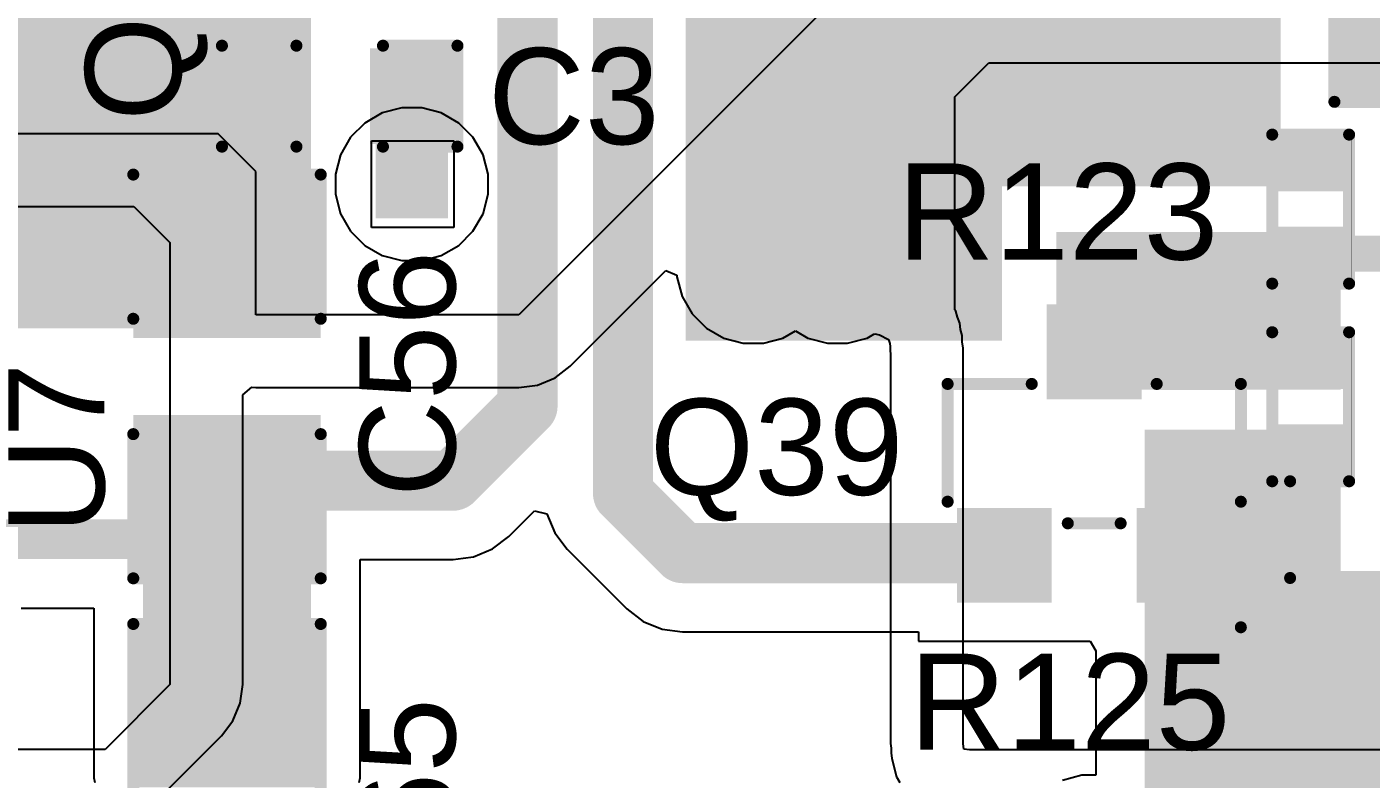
# Model space of a CAD drawing. Header units: millimetres. Extents: x 0 to 214, y 0 to 214.
# Drawn here: x 1.495 to 2.054, y 0.435 to 0.748 of the extents above; entities that cross this region are included whole.
import ezdxf

# ---------------------------------------------------------------- set-up
doc = ezdxf.new("R2010")
doc.units = ezdxf.units.MM
doc.header["$MEASUREMENT"] = 0
for name, color, linetype in [('BottomLayer', 5, 'Continuous'), ('BottomSolder', 6, 'Continuous'), ('TopLayer', 1, 'Continuous'), ('TopOverlay', 2, 'Continuous'), ('TopPaste', 8, 'Continuous'), ('TopSolder', 216, 'Continuous'), ('ViaHoleLayer', 16, 'Continuous')]:
    doc.layers.add(name, color=color, linetype=linetype)
doc.styles.add('Arial', font='', dxfattribs={"height": 0.2})
doc.styles.get('Arial').set_extended_font_data('Arial')

# ---------------------------------------------------------------- blocks, each defined once
blk = doc.blocks.new('SOT23_3_115')
at = {"layer": 'TopLayer'}
for points in [[(0.01574, 0.02657), (-0.01575, 0.02657), (-0.01575, 0.05807), (0.01574, 0.05807)], [(-0.02166, -0.05807), (-0.05316, -0.05807), (-0.05316, -0.02657), (-0.02166, -0.02657)], [(0.05314, -0.05807), (0.02165, -0.05807), (0.02165, -0.02657), (0.05314, -0.02657)]]:
    blk.add_hatch(color=1, dxfattribs=at).paths.add_polyline_path(points)
at = {"layer": 'TopPaste'}
for points in [[(0.01574, 0.02657), (-0.01575, 0.02657), (-0.01575, 0.05807), (0.01574, 0.05807)], [(-0.02166, -0.05807), (-0.05316, -0.05807), (-0.05316, -0.02657), (-0.02166, -0.02657)], [(0.05314, -0.05807), (0.02165, -0.05807), (0.02165, -0.02657), (0.05314, -0.02657)]]:
    blk.add_hatch(color=8, dxfattribs=at).paths.add_polyline_path(points)
at = {"layer": 'TopSolder'}
for points in [[(0.01974, 0.02257), (-0.01975, 0.02257), (-0.01975, 0.06207), (0.01974, 0.06207)], [(-0.01766, -0.06207), (-0.05716, -0.06207), (-0.05716, -0.02257), (-0.01766, -0.02257)], [(0.05714, -0.06207), (0.01765, -0.06207), (0.01765, -0.02257), (0.05714, -0.02257)]]:
    blk.add_hatch(color=216, dxfattribs=at).paths.add_polyline_path(points)
at = {"layer": 'TopOverlay', "const_width": 0.005}
for points in [[(-0.06101, 0.029), (-0.02601, 0.029)], [(-0.06101, -0.02), (-0.06101, 0.029)], [(0.02599, 0.029), (0.06099, 0.029)], [(0.06099, -0.02), (0.06099, 0.029)], [(-0.01101, -0.029), (0.01099, -0.029)]]:
    blk.add_lwpolyline(points, dxfattribs=at)
at = {"layer": 'TopOverlay'}
for points, const_width in [([(-0.06226, 0.029, 1), (-0.05976, 0.029, 1)], 0.0025), ([(-0.06226, 0.029, 1), (-0.05976, 0.029, 1)], 0.0025), ([(-0.02726, 0.029, 1), (-0.02476, 0.029, 1)], 0.0025), ([(0.02474, 0.029, 1), (0.02724, 0.029, 1)], 0.0025), ([(0.05974, 0.029, 1), (0.06224, 0.029, 1)], 0.0025), ([(0.05974, 0.029, 1), (0.06224, 0.029, 1)], 0.0025), ([(-0.06226, -0.02, 1), (-0.05976, -0.02, 1)], 0.0025), ([(0.05974, -0.02, 1), (0.06224, -0.02, 1)], 0.0025), ([(-0.01226, -0.029, 1), (-0.00976, -0.029, 1)], 0.0025), ([(0.00974, -0.029, 1), (0.01224, -0.029, 1)], 0.0025), ([(-0.062, -0.044, 1), (-0.068, -0.044, 1)], 0.00984), ([(-0.07046, -0.044, 1), (-0.06554, -0.044, 1)], 0.00492), ([(-0.06446, -0.044, 1), (-0.05954, -0.044, 1)], 0.00492)]:
    blk.add_lwpolyline(points, format="xyb", close=True, dxfattribs=dict(at, const_width=const_width))
blk = doc.blocks.new('P____DI__5_118')
at = {"layer": 'TopLayer'}
for points in [[(-0.06614, 0.17406), (0.06614, 0.17406), (0.06614, -0.01728), (-0.06614, -0.01728)], [(-0.06358, -0.05083), (-0.00886, -0.05083), (-0.00886, -0.10594), (-0.06358, -0.10594)], [(0.00886, -0.05083), (0.06358, -0.05083), (0.06358, -0.10594), (0.00886, -0.10594)]]:
    blk.add_hatch(color=1, dxfattribs=at).paths.add_polyline_path(points)
at = {"layer": 'TopPaste'}
for points in [[(-0.06614, 0.17406), (0.06614, 0.17406), (0.06614, -0.01728), (-0.06614, -0.01728)], [(-0.06358, -0.05083), (-0.00886, -0.05083), (-0.00886, -0.10594), (-0.06358, -0.10594)], [(0.00886, -0.05083), (0.06358, -0.05083), (0.06358, -0.10594), (0.00886, -0.10594)]]:
    blk.add_hatch(color=8, dxfattribs=at).paths.add_polyline_path(points)
at = {"layer": 'TopSolder'}
for points in [[(-0.07014, 0.17806), (0.07014, 0.17806), (0.07014, -0.02128), (-0.07014, -0.02128)], [(-0.06758, -0.04683), (-0.00486, -0.04683), (-0.00486, -0.10994), (-0.06758, -0.10994)], [(0.00486, -0.04683), (0.06758, -0.04683), (0.06758, -0.10994), (0.00486, -0.10994)]]:
    blk.add_hatch(color=216, dxfattribs=at).paths.add_polyline_path(points)
at = {"layer": 'TopOverlay', "const_width": 0.005}
for points in [[(-0.08, 0.138), (-0.073, 0.138)], [(-0.08, -0.044), (-0.08, 0.138)], [(0.073, 0.138), (0.08, 0.138)], [(0.08, -0.044), (0.08, 0.138)]]:
    blk.add_lwpolyline(points, dxfattribs=at)
at = {"layer": 'TopOverlay'}
for points, const_width in [([(-0.08125, 0.138, 1), (-0.07875, 0.138, 1)], 0.0025), ([(-0.08125, 0.138, 1), (-0.07875, 0.138, 1)], 0.0025), ([(-0.07425, 0.138, 1), (-0.07175, 0.138, 1)], 0.0025), ([(0.07175, 0.138, 1), (0.07425, 0.138, 1)], 0.0025), ([(0.07875, 0.138, 1), (0.08125, 0.138, 1)], 0.0025), ([(0.07875, 0.138, 1), (0.08125, 0.138, 1)], 0.0025), ([(-0.08125, -0.044, 1), (-0.07875, -0.044, 1)], 0.0025), ([(0.07875, -0.044, 1), (0.08125, -0.044, 1)], 0.0025), ([(-0.075, -0.083, 1), (-0.085, -0.083, 1)], 0.01), ([(-0.0875, -0.083, 1), (-0.0825, -0.083, 1)], 0.005), ([(-0.0775, -0.083, 1), (-0.0725, -0.083, 1)], 0.005)]:
    blk.add_lwpolyline(points, format="xyb", close=True, dxfattribs=dict(at, const_width=const_width))
blk = doc.blocks.new('R___0402_150')
at = {"layer": 'TopLayer'}
for points in [[(-0.0275, -0.0125), (-0.0275, 0.0125), (-0.0095, 0.0125), (-0.0095, -0.0125)], [(0.0095, -0.0125), (0.0095, 0.0125), (0.0275, 0.0125), (0.0275, -0.0125)]]:
    blk.add_hatch(color=1, dxfattribs=at).paths.add_polyline_path(points)
at = {"layer": 'TopPaste'}
for points in [[(-0.0275, -0.0125), (-0.0275, 0.0125), (-0.0095, 0.0125), (-0.0095, -0.0125)], [(0.0095, -0.0125), (0.0095, 0.0125), (0.0275, 0.0125), (0.0275, -0.0125)]]:
    blk.add_hatch(color=8, dxfattribs=at).paths.add_polyline_path(points)
at = {"layer": 'TopSolder'}
for points in [[(-0.02967, -0.01467), (-0.02967, 0.01467), (-0.00733, 0.01467), (-0.00733, -0.01467)], [(0.00733, -0.01467), (0.00733, 0.01467), (0.02967, 0.01467), (0.02967, -0.01467)]]:
    blk.add_hatch(color=216, dxfattribs=at).paths.add_polyline_path(points)
at = {"layer": 'TopOverlay'}
for points, const_width in [([(-0.031, 0.016), (0.031, 0.016)], 0.005), ([(-0.031, 0.016), (-0.031, -0.016)], 0.005), ([(0.031, 0.016), (0.031, -0.016)], 0.005), ([(-0.031, -0.016), (0.031, -0.016)], 0.005), ([(-0.032, -0.017), (0.032, -0.017)], 0.000127)]:
    blk.add_lwpolyline(points, dxfattribs=dict(at, const_width=const_width))
for points, const_width in [([(-0.03225, 0.016, 1), (-0.02975, 0.016, 1)], 0.0025), ([(-0.03225, 0.016, 1), (-0.02975, 0.016, 1)], 0.0025), ([(0.02975, 0.016, 1), (0.03225, 0.016, 1)], 0.0025), ([(0.02975, 0.016, 1), (0.03225, 0.016, 1)], 0.0025), ([(-0.03225, -0.016, 1), (-0.02975, -0.016, 1)], 0.0025), ([(-0.03225, -0.016, 1), (-0.02975, -0.016, 1)], 0.0025), ([(0.02975, -0.016, 1), (0.03225, -0.016, 1)], 0.0025), ([(0.02975, -0.016, 1), (0.03225, -0.016, 1)], 0.0025), ([(-0.03203, -0.017, 1), (-0.03197, -0.017, 1)], 0.0000635), ([(0.03197, -0.017, 1), (0.03203, -0.017, 1)], 0.0000635)]:
    blk.add_lwpolyline(points, format="xyb", close=True, dxfattribs=dict(at, const_width=const_width))
blk = doc.blocks.new('R___0402_151')
at = {"layer": 'TopLayer'}
for points in [[(-0.0275, -0.0125), (-0.0275, 0.0125), (-0.0095, 0.0125), (-0.0095, -0.0125)], [(0.0095, -0.0125), (0.0095, 0.0125), (0.0275, 0.0125), (0.0275, -0.0125)]]:
    blk.add_hatch(color=1, dxfattribs=at).paths.add_polyline_path(points)
at = {"layer": 'TopPaste'}
for points in [[(-0.0275, -0.0125), (-0.0275, 0.0125), (-0.0095, 0.0125), (-0.0095, -0.0125)], [(0.0095, -0.0125), (0.0095, 0.0125), (0.0275, 0.0125), (0.0275, -0.0125)]]:
    blk.add_hatch(color=8, dxfattribs=at).paths.add_polyline_path(points)
at = {"layer": 'TopSolder'}
for points in [[(-0.02967, -0.01467), (-0.02967, 0.01467), (-0.00733, 0.01467), (-0.00733, -0.01467)], [(0.00733, -0.01467), (0.00733, 0.01467), (0.02967, 0.01467), (0.02967, -0.01467)]]:
    blk.add_hatch(color=216, dxfattribs=at).paths.add_polyline_path(points)
at = {"layer": 'TopOverlay'}
for points, const_width in [([(-0.031, 0.016), (-0.031, -0.016)], 0.005), ([(-0.031, 0.016), (0.031, 0.016)], 0.005), ([(0.031, 0.016), (0.031, -0.016)], 0.005), ([(-0.031, -0.016), (0.031, -0.016)], 0.005), ([(-0.032, -0.017), (0.032, -0.017)], 0.000127)]:
    blk.add_lwpolyline(points, dxfattribs=dict(at, const_width=const_width))
for points, const_width in [([(-0.03225, 0.016, 1), (-0.02975, 0.016, 1)], 0.0025), ([(-0.03225, 0.016, 1), (-0.02975, 0.016, 1)], 0.0025), ([(0.02975, 0.016, 1), (0.03225, 0.016, 1)], 0.0025), ([(0.02975, 0.016, 1), (0.03225, 0.016, 1)], 0.0025), ([(-0.03225, -0.016, 1), (-0.02975, -0.016, 1)], 0.0025), ([(-0.03225, -0.016, 1), (-0.02975, -0.016, 1)], 0.0025), ([(0.02975, -0.016, 1), (0.03225, -0.016, 1)], 0.0025), ([(0.02975, -0.016, 1), (0.03225, -0.016, 1)], 0.0025), ([(-0.03203, -0.017, 1), (-0.03197, -0.017, 1)], 0.0000635), ([(0.03197, -0.017, 1), (0.03203, -0.017, 1)], 0.0000635)]:
    blk.add_lwpolyline(points, format="xyb", close=True, dxfattribs=dict(at, const_width=const_width))
blk = doc.blocks.new('RES_0805_152')
at = {"layer": 'TopLayer'}
for points in [[(-0.06, 0.025), (-0.02, 0.025), (-0.02, -0.025), (-0.06, -0.025)], [(0.02, 0.025), (0.06, 0.025), (0.06, -0.025), (0.02, -0.025)]]:
    blk.add_hatch(color=1, dxfattribs=at).paths.add_polyline_path(points)
at = {"layer": 'TopPaste'}
for points in [[(-0.06, 0.025), (-0.02, 0.025), (-0.02, -0.025), (-0.06, -0.025)], [(0.02, 0.025), (0.06, 0.025), (0.06, -0.025), (0.02, -0.025)]]:
    blk.add_hatch(color=8, dxfattribs=at).paths.add_polyline_path(points)
at = {"layer": 'TopSolder'}
for points in [[(-0.064, 0.029), (-0.016, 0.029), (-0.016, -0.029), (-0.064, -0.029)], [(0.016, 0.029), (0.064, 0.029), (0.064, -0.029), (0.016, -0.029)]]:
    blk.add_hatch(color=216, dxfattribs=at).paths.add_polyline_path(points)
at = {"layer": 'TopOverlay', "const_width": 0.005}
for points in [[(0.064, 0.029), (-0.064, 0.029)], [(-0.064, -0.029), (-0.064, 0.029)], [(0.064, -0.029), (0.064, 0.029)], [(0.064, -0.029), (-0.064, -0.029)]]:
    blk.add_lwpolyline(points, dxfattribs=at)
at = {"layer": 'TopOverlay', "const_width": 0.0025}
for points in [[(-0.06525, 0.029, 1), (-0.06275, 0.029, 1)], [(-0.06525, 0.029, 1), (-0.06275, 0.029, 1)], [(0.06275, 0.029, 1), (0.06525, 0.029, 1)], [(0.06275, 0.029, 1), (0.06525, 0.029, 1)], [(-0.06525, -0.029, 1), (-0.06275, -0.029, 1)], [(-0.06525, -0.029, 1), (-0.06275, -0.029, 1)], [(0.06275, -0.029, 1), (0.06525, -0.029, 1)], [(0.06275, -0.029, 1), (0.06525, -0.029, 1)]]:
    blk.add_lwpolyline(points, format="xyb", close=True, dxfattribs=at)
blk = doc.blocks.new('C__0603_236')
at = {"layer": 'TopLayer'}
for points in [[(-0.015, 0.0175), (-0.015, -0.0175), (-0.045, -0.0175), (-0.045, 0.0175)], [(0.045, 0.0175), (0.045, -0.0175), (0.015, -0.0175), (0.015, 0.0175)]]:
    blk.add_hatch(color=1, dxfattribs=at).paths.add_polyline_path(points)
at = {"layer": 'TopPaste'}
for points in [[(-0.015, 0.0175), (-0.015, -0.0175), (-0.045, -0.0175), (-0.045, 0.0175)], [(0.045, 0.0175), (0.045, -0.0175), (0.015, -0.0175), (0.015, 0.0175)]]:
    blk.add_hatch(color=8, dxfattribs=at).paths.add_polyline_path(points)
at = {"layer": 'TopSolder'}
for points in [[(-0.01264, 0.01986), (-0.01264, -0.01986), (-0.04736, -0.01986), (-0.04736, 0.01986)], [(0.04736, 0.01986), (0.04736, -0.01986), (0.01264, -0.01986), (0.01264, 0.01986)]]:
    blk.add_hatch(color=216, dxfattribs=at).paths.add_polyline_path(points)
at = {"layer": 'TopOverlay', "const_width": 0.005}
for points in [[(-0.049, -0.021), (-0.049, 0.021)], [(-0.049, 0.021), (-0.018, 0.021)], [(0.018, 0.021), (0.049, 0.021)], [(0.049, -0.021), (0.049, 0.021)], [(-0.049, -0.021), (-0.018, -0.021)], [(0.018, -0.021), (0.049, -0.021)]]:
    blk.add_lwpolyline(points, dxfattribs=at)
at = {"layer": 'TopOverlay', "const_width": 0.0025}
for points in [[(-0.05025, 0.021, 1), (-0.04775, 0.021, 1)], [(-0.05025, 0.021, 1), (-0.04775, 0.021, 1)], [(-0.01925, 0.021, 1), (-0.01675, 0.021, 1)], [(0.01675, 0.021, 1), (0.01925, 0.021, 1)], [(0.04775, 0.021, 1), (0.05025, 0.021, 1)], [(0.04775, 0.021, 1), (0.05025, 0.021, 1)], [(-0.05025, -0.021, 1), (-0.04775, -0.021, 1)], [(-0.05025, -0.021, 1), (-0.04775, -0.021, 1)], [(-0.01925, -0.021, 1), (-0.01675, -0.021, 1)], [(0.01675, -0.021, 1), (0.01925, -0.021, 1)], [(0.04775, -0.021, 1), (0.05025, -0.021, 1)], [(0.04775, -0.021, 1), (0.05025, -0.021, 1)]]:
    blk.add_lwpolyline(points, format="xyb", close=True, dxfattribs=at)
blk = doc.blocks.new('R___1206_353')
at = {"layer": 'TopLayer'}
for points in [[(-0.08, 0.035), (-0.02, 0.035), (-0.02, -0.035), (-0.08, -0.035)], [(0.02, 0.035), (0.08, 0.035), (0.08, -0.035), (0.02, -0.035)]]:
    blk.add_hatch(color=1, dxfattribs=at).paths.add_polyline_path(points)
at = {"layer": 'TopPaste'}
for points in [[(-0.08, 0.035), (-0.02, 0.035), (-0.02, -0.035), (-0.08, -0.035)], [(0.02, 0.035), (0.08, 0.035), (0.08, -0.035), (0.02, -0.035)]]:
    blk.add_hatch(color=8, dxfattribs=at).paths.add_polyline_path(points)
at = {"layer": 'TopSolder'}
for points in [[(-0.084, 0.039), (-0.016, 0.039), (-0.016, -0.039), (-0.084, -0.039)], [(0.016, 0.039), (0.084, 0.039), (0.084, -0.039), (0.016, -0.039)]]:
    blk.add_hatch(color=216, dxfattribs=at).paths.add_polyline_path(points)
at = {"layer": 'TopOverlay', "const_width": 0.005}
for points in [[(-0.084, 0.039), (-0.084, -0.039)], [(-0.084, 0.039), (0.084, 0.039)], [(0.084, 0.039), (0.084, -0.039)], [(-0.084, -0.039), (0.084, -0.039)]]:
    blk.add_lwpolyline(points, dxfattribs=at)
at = {"layer": 'TopOverlay', "const_width": 0.0025}
for points in [[(-0.08525, 0.039, 1), (-0.08275, 0.039, 1)], [(-0.08525, 0.039, 1), (-0.08275, 0.039, 1)], [(0.08275, 0.039, 1), (0.08525, 0.039, 1)], [(0.08275, 0.039, 1), (0.08525, 0.039, 1)], [(-0.08525, -0.039, 1), (-0.08275, -0.039, 1)], [(-0.08525, -0.039, 1), (-0.08275, -0.039, 1)], [(0.08275, -0.039, 1), (0.08525, -0.039, 1)], [(0.08275, -0.039, 1), (0.08525, -0.039, 1)]]:
    blk.add_lwpolyline(points, format="xyb", close=True, dxfattribs=at)
blk = doc.blocks.new('RU6085H_355')
at = {"layer": 'TopLayer'}
for points in [[(-0.08071, 0.06378), (-0.13583, 0.06378), (-0.13583, 0.08622), (-0.08071, 0.08622)], [(0.13583, 0.06378), (0.08071, 0.06378), (0.08071, 0.08622), (0.13583, 0.08622)], [(-0.08071, 0.01378), (-0.13583, 0.01378), (-0.13583, 0.03622), (-0.08071, 0.03622)], [(0.13583, 0.01378), (0.08071, 0.01378), (0.08071, 0.03622), (0.13583, 0.03622)], [(-0.08071, -0.03622), (-0.13583, -0.03622), (-0.13583, -0.01378), (-0.08071, -0.01378)], [(0.13583, -0.03622), (0.08071, -0.03622), (0.08071, -0.01378), (0.13583, -0.01378)], [(-0.08071, -0.08622), (-0.13583, -0.08622), (-0.13583, -0.06378), (-0.08071, -0.06378)], [(0.13583, -0.08622), (0.08071, -0.08622), (0.08071, -0.06378), (0.13583, -0.06378)]]:
    blk.add_hatch(color=1, dxfattribs=at).paths.add_polyline_path(points)
at = {"layer": 'TopPaste'}
for points in [[(-0.08071, 0.06378), (-0.13583, 0.06378), (-0.13583, 0.08622), (-0.08071, 0.08622)], [(0.13583, 0.06378), (0.08071, 0.06378), (0.08071, 0.08622), (0.13583, 0.08622)], [(-0.08071, 0.01378), (-0.13583, 0.01378), (-0.13583, 0.03622), (-0.08071, 0.03622)], [(0.13583, 0.01378), (0.08071, 0.01378), (0.08071, 0.03622), (0.13583, 0.03622)], [(-0.08071, -0.03622), (-0.13583, -0.03622), (-0.13583, -0.01378), (-0.08071, -0.01378)], [(0.13583, -0.03622), (0.08071, -0.03622), (0.08071, -0.01378), (0.13583, -0.01378)], [(-0.08071, -0.08622), (-0.13583, -0.08622), (-0.13583, -0.06378), (-0.08071, -0.06378)], [(0.13583, -0.08622), (0.08071, -0.08622), (0.08071, -0.06378), (0.13583, -0.06378)]]:
    blk.add_hatch(color=8, dxfattribs=at).paths.add_polyline_path(points)
at = {"layer": 'TopSolder'}
for points in [[(-0.07671, 0.05978), (-0.13983, 0.05978), (-0.13983, 0.09022), (-0.07671, 0.09022)], [(0.13983, 0.05978), (0.07671, 0.05978), (0.07671, 0.09022), (0.13983, 0.09022)], [(-0.07671, 0.00978), (-0.13983, 0.00978), (-0.13983, 0.04022), (-0.07671, 0.04022)], [(0.13983, 0.00978), (0.07671, 0.00978), (0.07671, 0.04022), (0.13983, 0.04022)], [(-0.07671, -0.04022), (-0.13983, -0.04022), (-0.13983, -0.00978), (-0.07671, -0.00978)], [(0.13983, -0.04022), (0.07671, -0.04022), (0.07671, -0.00978), (0.13983, -0.00978)], [(-0.07671, -0.09022), (-0.13983, -0.09022), (-0.13983, -0.05978), (-0.07671, -0.05978)], [(0.13983, -0.09022), (0.07671, -0.09022), (0.07671, -0.05978), (0.13983, -0.05978)]]:
    blk.add_hatch(color=216, dxfattribs=at).paths.add_polyline_path(points)
at = {"layer": 'TopOverlay'}
for points, const_width in [([(-0.10476, 0.103, 1), (-0.11324, 0.103, 1)], 0.01), ([(-0.11574, 0.103, 1), (-0.11074, 0.103, 1)], 0.005), ([(-0.10726, 0.103, 1), (-0.10226, 0.103, 1)], 0.005), ([(-0.07625, 0.101, 1), (-0.07375, 0.101, 1)], 0.0025), ([(0.07175, 0.101, 1), (0.07425, 0.101, 1)], 0.0025), ([(-0.07625, -0.101, 1), (-0.07375, -0.101, 1)], 0.0025), ([(0.07175, -0.101, 1), (0.07425, -0.101, 1)], 0.0025)]:
    blk.add_lwpolyline(points, format="xyb", close=True, dxfattribs=dict(at, const_width=const_width))
at = {"layer": 'TopOverlay', "const_width": 0.005}
for points in [[(-0.075, 0.101), (0.073, 0.101)], [(-0.075, -0.101), (0.073, -0.101)]]:
    blk.add_lwpolyline(points, dxfattribs=at)
blk = doc.blocks.new('C___1206_357')
at = {"layer": 'TopLayer'}
for points in [[(-0.08, 0.035), (-0.02, 0.035), (-0.02, -0.035), (-0.08, -0.035)], [(0.02, 0.035), (0.08, 0.035), (0.08, -0.035), (0.02, -0.035)]]:
    blk.add_hatch(color=1, dxfattribs=at).paths.add_polyline_path(points)
at = {"layer": 'TopPaste'}
for points in [[(-0.08, 0.035), (-0.02, 0.035), (-0.02, -0.035), (-0.08, -0.035)], [(0.02, 0.035), (0.08, 0.035), (0.08, -0.035), (0.02, -0.035)]]:
    blk.add_hatch(color=8, dxfattribs=at).paths.add_polyline_path(points)
at = {"layer": 'TopSolder'}
for points in [[(-0.084, 0.039), (-0.016, 0.039), (-0.016, -0.039), (-0.084, -0.039)], [(0.016, 0.039), (0.084, 0.039), (0.084, -0.039), (0.016, -0.039)]]:
    blk.add_hatch(color=216, dxfattribs=at).paths.add_polyline_path(points)
at = {"layer": 'TopOverlay', "const_width": 0.005}
for points in [[(-0.084, 0.039), (-0.024, 0.039)], [(-0.084, 0.039), (-0.084, -0.039)], [(0.024, 0.039), (0.084, 0.039)], [(0.084, 0.039), (0.084, -0.039)], [(-0.084, -0.039), (-0.024, -0.039)], [(0.024, -0.039), (0.084, -0.039)]]:
    blk.add_lwpolyline(points, dxfattribs=at)
at = {"layer": 'TopOverlay', "const_width": 0.0025}
for points in [[(-0.08525, 0.039, 1), (-0.08275, 0.039, 1)], [(-0.08525, 0.039, 1), (-0.08275, 0.039, 1)], [(-0.02525, 0.039, 1), (-0.02275, 0.039, 1)], [(0.02275, 0.039, 1), (0.02525, 0.039, 1)], [(0.08275, 0.039, 1), (0.08525, 0.039, 1)], [(0.08275, 0.039, 1), (0.08525, 0.039, 1)], [(-0.08525, -0.039, 1), (-0.08275, -0.039, 1)], [(-0.08525, -0.039, 1), (-0.08275, -0.039, 1)], [(-0.02525, -0.039, 1), (-0.02275, -0.039, 1)], [(0.02275, -0.039, 1), (0.02525, -0.039, 1)], [(0.08275, -0.039, 1), (0.08525, -0.039, 1)], [(0.08275, -0.039, 1), (0.08525, -0.039, 1)]]:
    blk.add_lwpolyline(points, format="xyb", close=True, dxfattribs=at)

msp = doc.modelspace()

# ---------------------------------------------------------------- hatches: boundary and pattern name
at = {"layer": 'BottomLayer'}
h = msp.add_hatch(color=5, dxfattribs=at)
edge = h.paths.add_edge_path()
edge.add_arc((1.65487, 0.6824), 0.01181, 0, 360)
h = msp.add_hatch(color=5, dxfattribs=at)
edge = h.paths.add_edge_path()
edge.add_arc((1.797, 0.679), 0.01181, 0, 360)
h = msp.add_hatch(color=5, dxfattribs=at)
edge = h.paths.add_edge_path()
edge.add_arc((1.832, 0.679), 0.01181, 0, 360)
h = msp.add_hatch(color=5, dxfattribs=at)
edge = h.paths.add_edge_path()
edge.add_arc((1.50887, 0.65803), 0.01181, 0, 360)
h = msp.add_hatch(color=5, dxfattribs=at)
edge = h.paths.add_edge_path()
edge.add_arc((1.53406, 0.65803), 0.01181, 0, 360)
h = msp.add_hatch(color=5, dxfattribs=at)
edge = h.paths.add_edge_path()
edge.add_arc((1.797, 0.648), 0.01181, 0, 360)
h = msp.add_hatch(color=5, dxfattribs=at)
edge = h.paths.add_edge_path()
edge.add_arc((1.832, 0.648), 0.01181, 0, 360)
h = msp.add_hatch(color=5, dxfattribs=at)
edge = h.paths.add_edge_path()
edge.add_arc((1.509, 0.636), 0.01181, 0, 360)
h = msp.add_hatch(color=5, dxfattribs=at)
edge = h.paths.add_edge_path()
edge.add_arc((1.53419, 0.636), 0.01181, 0, 360)
msp.add_hatch(color=5, dxfattribs=at).paths.add_polyline_path([(2.00933, 0.44703), (2.09275, 0.44703), (2.09275, 0.52149), (2.00933, 0.52149)])
h = msp.add_hatch(color=5, dxfattribs=at)
edge = h.paths.add_edge_path()
edge.add_arc((2.03287, 0.49803), 0.01181, 0, 360)
h = msp.add_hatch(color=5, dxfattribs=at)
edge = h.paths.add_edge_path()
edge.add_arc((2.03287, 0.46703), 0.01181, 0, 360)
at = {"layer": 'BottomSolder'}
h = msp.add_hatch(color=6, dxfattribs=at)
edge = h.paths.add_edge_path()
edge.add_arc((1.65487, 0.6824), 0.00591, 0, 360)
h = msp.add_hatch(color=6, dxfattribs=at)
edge = h.paths.add_edge_path()
edge.add_arc((1.797, 0.679), 0.00591, 0, 360)
h = msp.add_hatch(color=6, dxfattribs=at)
edge = h.paths.add_edge_path()
edge.add_arc((1.832, 0.679), 0.00591, 0, 360)
h = msp.add_hatch(color=6, dxfattribs=at)
edge = h.paths.add_edge_path()
edge.add_arc((1.50887, 0.65803), 0.00591, 0, 360)
h = msp.add_hatch(color=6, dxfattribs=at)
edge = h.paths.add_edge_path()
edge.add_arc((1.53406, 0.65803), 0.00591, 0, 360)
h = msp.add_hatch(color=6, dxfattribs=at)
edge = h.paths.add_edge_path()
edge.add_arc((1.797, 0.648), 0.00591, 0, 360)
h = msp.add_hatch(color=6, dxfattribs=at)
edge = h.paths.add_edge_path()
edge.add_arc((1.832, 0.648), 0.00591, 0, 360)
h = msp.add_hatch(color=6, dxfattribs=at)
edge = h.paths.add_edge_path()
edge.add_arc((1.509, 0.636), 0.00591, 0, 360)
h = msp.add_hatch(color=6, dxfattribs=at)
edge = h.paths.add_edge_path()
edge.add_arc((1.53419, 0.636), 0.00591, 0, 360)
h = msp.add_hatch(color=6, dxfattribs=at)
edge = h.paths.add_edge_path()
edge.add_arc((2.03287, 0.49803), 0.00591, 0, 360)
h = msp.add_hatch(color=6, dxfattribs=at)
edge = h.paths.add_edge_path()
edge.add_arc((2.03287, 0.46703), 0.00591, 0, 360)
at = {"layer": 'TopLayer'}
for points in [[(1.44533, 0.66355), (1.50045, 0.66355), (1.50045, 0.836), (1.44533, 0.836)], [(1.43725, 0.6224), (1.61287, 0.6224), (1.61287, 0.79153), (1.43725, 0.79153)], [(1.76887, 0.61729), (1.9005, 0.61729), (1.9005, 0.76723), (1.76887, 0.76723)], [(1.76887, 0.68153), (2.01637, 0.68153), (2.01637, 0.76723), (1.76887, 0.76723)], [(2.04275, 0.72067), (2.19389, 0.72067), (2.19389, 0.74617), (2.04275, 0.74617)], [(1.63987, 0.66822), (1.66987, 0.66822), (1.66987, 0.73653), (1.63987, 0.73653)], [(1.89375, 0.68153), (2.04137, 0.68153), (2.04137, 0.69953), (1.89375, 0.69953)], [(1.92307, 0.59687), (2.04137, 0.59687), (2.04137, 0.66253), (1.92307, 0.66253)], [(2.01637, 0.60729), (2.04137, 0.60729), (2.04137, 0.66253), (2.01637, 0.66253)], [(1.54298, 0.4354), (1.61298, 0.4354), (1.61298, 0.5824), (1.54298, 0.5824)], [(1.95987, 0.48303), (2.04137, 0.48303), (2.04137, 0.58029), (1.95987, 0.58029)], [(1.43725, 0.5264), (1.56239, 0.5264), (1.56239, 0.54297), (1.43725, 0.54297)], [(1.95987, 0.15811), (2.13141, 0.15811), (2.13141, 0.51222), (1.95987, 0.51222)]]:
    msp.add_hatch(color=1, dxfattribs=at).paths.add_polyline_path(points)
h = msp.add_hatch(color=1, dxfattribs=at)
edge = h.paths.add_edge_path()
edge.add_arc((1.65487, 0.6824), 0.01181, 0, 360)
h = msp.add_hatch(color=1, dxfattribs=at)
edge = h.paths.add_edge_path()
edge.add_arc((1.797, 0.679), 0.01181, 0, 360)
h = msp.add_hatch(color=1, dxfattribs=at)
edge = h.paths.add_edge_path()
edge.add_arc((1.832, 0.679), 0.01181, 0, 360)
h = msp.add_hatch(color=1, dxfattribs=at)
edge = h.paths.add_edge_path()
edge.add_arc((1.50887, 0.65803), 0.01181, 0, 360)
h = msp.add_hatch(color=1, dxfattribs=at)
edge = h.paths.add_edge_path()
edge.add_arc((1.53406, 0.65803), 0.01181, 0, 360)
h = msp.add_hatch(color=1, dxfattribs=at)
edge = h.paths.add_edge_path()
edge.add_arc((1.797, 0.648), 0.01181, 0, 360)
h = msp.add_hatch(color=1, dxfattribs=at)
edge = h.paths.add_edge_path()
edge.add_arc((1.832, 0.648), 0.01181, 0, 360)
h = msp.add_hatch(color=1, dxfattribs=at)
edge = h.paths.add_edge_path()
edge.add_arc((1.509, 0.636), 0.01181, 0, 360)
h = msp.add_hatch(color=1, dxfattribs=at)
edge = h.paths.add_edge_path()
edge.add_arc((1.53419, 0.636), 0.01181, 0, 360)
h = msp.add_hatch(color=1, dxfattribs=at)
edge = h.paths.add_edge_path()
edge.add_arc((2.03287, 0.49803), 0.01181, 0, 360)
h = msp.add_hatch(color=1, dxfattribs=at)
edge = h.paths.add_edge_path()
edge.add_arc((2.03287, 0.46703), 0.01181, 0, 360)
at = {"layer": 'TopSolder'}
h = msp.add_hatch(color=216, dxfattribs=at)
edge = h.paths.add_edge_path()
edge.add_arc((1.65487, 0.6824), 0.00591, 0, 360)
h = msp.add_hatch(color=216, dxfattribs=at)
edge = h.paths.add_edge_path()
edge.add_arc((1.797, 0.679), 0.00591, 0, 360)
h = msp.add_hatch(color=216, dxfattribs=at)
edge = h.paths.add_edge_path()
edge.add_arc((1.832, 0.679), 0.00591, 0, 360)
h = msp.add_hatch(color=216, dxfattribs=at)
edge = h.paths.add_edge_path()
edge.add_arc((1.50887, 0.65803), 0.00591, 0, 360)
h = msp.add_hatch(color=216, dxfattribs=at)
edge = h.paths.add_edge_path()
edge.add_arc((1.53406, 0.65803), 0.00591, 0, 360)
h = msp.add_hatch(color=216, dxfattribs=at)
edge = h.paths.add_edge_path()
edge.add_arc((1.797, 0.648), 0.00591, 0, 360)
h = msp.add_hatch(color=216, dxfattribs=at)
edge = h.paths.add_edge_path()
edge.add_arc((1.832, 0.648), 0.00591, 0, 360)
h = msp.add_hatch(color=216, dxfattribs=at)
edge = h.paths.add_edge_path()
edge.add_arc((1.509, 0.636), 0.00591, 0, 360)
h = msp.add_hatch(color=216, dxfattribs=at)
edge = h.paths.add_edge_path()
edge.add_arc((1.53419, 0.636), 0.00591, 0, 360)
h = msp.add_hatch(color=216, dxfattribs=at)
edge = h.paths.add_edge_path()
edge.add_arc((2.03287, 0.49803), 0.00591, 0, 360)
h = msp.add_hatch(color=216, dxfattribs=at)
edge = h.paths.add_edge_path()
edge.add_arc((2.03287, 0.46703), 0.00591, 0, 360)
at = {"layer": 'ViaHoleLayer'}
h = msp.add_hatch(color=16, dxfattribs=at)
edge = h.paths.add_edge_path()
edge.add_arc((1.65487, 0.6824), 0.00591, 0, 360)
h = msp.add_hatch(color=16, dxfattribs=at)
edge = h.paths.add_edge_path()
edge.add_arc((1.797, 0.679), 0.00591, 0, 360)
h = msp.add_hatch(color=16, dxfattribs=at)
edge = h.paths.add_edge_path()
edge.add_arc((1.832, 0.679), 0.00591, 0, 360)
h = msp.add_hatch(color=16, dxfattribs=at)
edge = h.paths.add_edge_path()
edge.add_arc((1.50887, 0.65803), 0.00591, 0, 360)
h = msp.add_hatch(color=16, dxfattribs=at)
edge = h.paths.add_edge_path()
edge.add_arc((1.53406, 0.65803), 0.00591, 0, 360)
h = msp.add_hatch(color=16, dxfattribs=at)
edge = h.paths.add_edge_path()
edge.add_arc((1.797, 0.648), 0.00591, 0, 360)
h = msp.add_hatch(color=16, dxfattribs=at)
edge = h.paths.add_edge_path()
edge.add_arc((1.832, 0.648), 0.00591, 0, 360)
h = msp.add_hatch(color=16, dxfattribs=at)
edge = h.paths.add_edge_path()
edge.add_arc((1.509, 0.636), 0.00591, 0, 360)
h = msp.add_hatch(color=16, dxfattribs=at)
edge = h.paths.add_edge_path()
edge.add_arc((1.53419, 0.636), 0.00591, 0, 360)
h = msp.add_hatch(color=16, dxfattribs=at)
edge = h.paths.add_edge_path()
edge.add_arc((2.03287, 0.49803), 0.00591, 0, 360)
h = msp.add_hatch(color=16, dxfattribs=at)
edge = h.paths.add_edge_path()
edge.add_arc((2.03287, 0.46703), 0.00591, 0, 360)

# ---------------------------------------------------------------- linework, layer by layer
at = {"layer": 'BottomLayer'}
for p, q in [((1.85132, 0.78), (1.69935, 0.62803)), ((1.88087, 0.7188), (1.895, 0.73293)), ((1.895, 0.73293), (2.27633, 0.73293)), ((1.88087, 0.63015), (1.88087, 0.7188)), ((1.64259, 0.71204), (1.63534, 0.70785)), ((1.65068, 0.71421), (1.64259, 0.71204)), ((1.65906, 0.71421), (1.65068, 0.71421)), ((1.66715, 0.71204), (1.65906, 0.71421)), ((1.6744, 0.70785), (1.66715, 0.71204)), ((1.63534, 0.70785), (1.62941, 0.70193)), ((1.68032, 0.70193), (1.6744, 0.70785)), ((1.57432, 0.70342), (1.40385, 0.70342)), ((1.59, 0.68774), (1.57432, 0.70342)), ((1.62941, 0.70193), (1.62522, 0.69467)), ((1.68451, 0.69467), (1.68032, 0.70193)), ((1.62522, 0.69467), (1.62306, 0.68658)), ((1.68668, 0.68658), (1.68451, 0.69467)), ((1.59, 0.62803), (1.59, 0.68774)), ((1.62306, 0.68658), (1.62306, 0.67821)), ((1.68668, 0.67821), (1.68668, 0.68658)), ((1.62306, 0.67821), (1.62522, 0.67012)), ((1.68451, 0.67012), (1.68668, 0.67821)), ((1.41011, 0.67316), (1.5392, 0.67316)), ((1.5392, 0.67316), (1.55425, 0.65812)), ((1.62522, 0.67012), (1.62941, 0.66286)), ((1.68032, 0.66286), (1.68451, 0.67012)), ((1.62941, 0.66286), (1.63534, 0.65694)), ((1.6744, 0.65694), (1.68032, 0.66286)), ((1.55425, 0.65812), (1.55425, 0.47425)), ((1.63534, 0.65694), (1.64259, 0.65275)), ((1.66715, 0.65275), (1.6744, 0.65694)), ((1.64259, 0.65275), (1.65068, 0.65059)), ((1.65068, 0.65059), (1.65906, 0.65059)), ((1.65906, 0.65059), (1.66715, 0.65275)), ((1.72075, 0.60664), (1.76057, 0.64646)), ((1.76057, 0.64646), (1.76519, 0.64455)), ((1.76519, 0.64455), (1.76519, 0.64381)), ((1.76519, 0.64381), (1.76736, 0.63572)), ((1.76736, 0.63572), (1.77154, 0.62847)), ((1.69935, 0.62803), (1.59, 0.62803)), ((1.77154, 0.62847), (1.77747, 0.62254)), ((1.88119, 0.62959), (1.88087, 0.63015)), ((1.88187, 0.62704), (1.88119, 0.62959)), ((1.88288, 0.62459), (1.88187, 0.62704)), ((1.77747, 0.62254), (1.78472, 0.61836)), ((1.80928, 0.61836), (1.8145, 0.62137)), ((1.8145, 0.62137), (1.81972, 0.61836)), ((1.88323, 0.62197), (1.88288, 0.62459)), ((1.88391, 0.61942), (1.88323, 0.62197)), ((1.78472, 0.61836), (1.79281, 0.61619)), ((1.79281, 0.61619), (1.80119, 0.61619)), ((1.80119, 0.61619), (1.80928, 0.61836)), ((1.81972, 0.61836), (1.82781, 0.61619)), ((1.82781, 0.61619), (1.83619, 0.61619)), ((1.83619, 0.61619), (1.84428, 0.61836)), ((1.84428, 0.61836), (1.84717, 0.62003)), ((1.84717, 0.62003), (1.84747, 0.6201)), ((1.84747, 0.6201), (1.84948, 0.61975)), ((1.84948, 0.61975), (1.85324, 0.61776)), ((1.85324, 0.61776), (1.8534, 0.61737)), ((1.8534, 0.61737), (1.85374, 0.61611)), ((1.85374, 0.61611), (1.85391, 0.61481)), ((1.88391, 0.61677), (1.88391, 0.61942)), ((1.88426, 0.61415), (1.88391, 0.61677)), ((1.85391, 0.61481), (1.85391, 0.61282)), ((1.85391, 0.61282), (1.854, 0.61217)), ((1.854, 0.61217), (1.854, 0.44968)), ((1.88426, 0.44968), (1.88426, 0.61415)), ((1.71448, 0.60183), (1.72075, 0.60664)), ((1.69935, 0.59778), (1.70718, 0.59881)), ((1.70718, 0.59881), (1.71448, 0.60183)), ((1.58451, 0.59471), (1.58827, 0.598)), ((1.58451, 0.47425), (1.58451, 0.59471)), ((1.58827, 0.598), (1.59, 0.59778)), ((1.59, 0.59778), (1.69935, 0.59778)), ((1.55425, 0.47425), (1.52724, 0.44724)), ((1.58348, 0.46642), (1.58451, 0.47425)), ((1.58045, 0.45912), (1.58348, 0.46642)), ((1.57565, 0.45285), (1.58045, 0.45912)), ((1.54864, 0.42584), (1.57565, 0.45285)), ((1.854, 0.44968), (1.85426, 0.44771)), ((1.85426, 0.44771), (1.85426, 0.44573)), ((1.88457, 0.44734), (1.88426, 0.44968)), ((1.52724, 0.44724), (0.79461, 0.44724)), ((1.85426, 0.44573), (1.85457, 0.44339)), ((1.85457, 0.44339), (1.85457, 0.44339)), ((1.85457, 0.44339), (1.85661, 0.43576)), ((1.8869, 0.44703), (1.88457, 0.44734)), ((2.10551, 0.44703), (1.8869, 0.44703)), ((1.85661, 0.43576), (1.85661, 0.43576)), ((1.85661, 0.43576), (1.85792, 0.4335))]:
    msp.add_line(p, q, dxfattribs=at)
at = {"layer": 'TopLayer'}
for p, q in [((1.63816, 0.66441), (1.63816, 0.70038)), ((1.63816, 0.70038), (1.67238, 0.70038)), ((1.67238, 0.70038), (1.67238, 0.66441)), ((1.67238, 0.66441), (1.63816, 0.66441)), ((1.69521, 0.53586), (1.70588, 0.54652)), ((1.70588, 0.54652), (1.7111, 0.54519)), ((1.7111, 0.54519), (1.71437, 0.53729)), ((1.71437, 0.53729), (1.71958, 0.5305)), ((1.68842, 0.53065), (1.69521, 0.53586)), ((1.63337, 0.4354), (1.63337, 0.52625)), ((1.63337, 0.52625), (1.67203, 0.52625)), ((1.67203, 0.52625), (1.67627, 0.52681)), ((1.67627, 0.52681), (1.68052, 0.52737)), ((1.68052, 0.52737), (1.68842, 0.53065)), ((1.71958, 0.5305), (1.74438, 0.5057)), ((1.49237, 0.506), (1.52259, 0.506)), ((1.52259, 0.506), (1.52259, 0.4354)), ((1.74438, 0.5057), (1.75117, 0.50049)), ((1.75117, 0.50049), (1.75907, 0.49722)), ((1.75907, 0.49722), (1.76756, 0.4961)), ((1.76756, 0.4961), (1.86567, 0.4961)), ((1.86567, 0.4961), (1.86567, 0.49222)), ((1.86567, 0.49222), (1.93717, 0.49222)), ((1.93717, 0.49222), (1.93948, 0.48818)), ((1.93948, 0.48818), (1.93948, 0.43648)), ((1.93371, 0.43648), (1.92562, 0.43431)), ((1.93948, 0.43648), (1.93371, 0.43648)), ((1.52259, 0.4354), (1.52298, 0.43343)), ((1.63298, 0.43343), (1.63337, 0.4354))]:
    msp.add_line(p, q, dxfattribs=at)
for points, const_width in [([(1.70302, 0.59002), (1.70302, 1.03388)], 0.025), ([(1.74276, 0.55368), (1.74276, 1.01992)], 0.025), ([(1.51487, 0.65803), (1.52506, 0.66822)], 0.01), ([(2.02887, 0.65353), (2.07187, 0.65353)], 0.015), ([(1.67203, 0.55903), (1.70302, 0.59002)], 0.025), ([(1.57798, 0.5524), (1.58462, 0.55903)], 0.025), ([(1.58462, 0.55903), (1.67203, 0.55903)], 0.025), ([(1.74276, 0.55368), (1.76756, 0.52888)], 0.025), ([(1.76756, 0.52888), (1.9005, 0.52888)], 0.025)]:
    msp.add_lwpolyline(points, dxfattribs=dict(at, const_width=const_width))
for points, const_width in [([(1.52256, 0.66822, 1), (1.52756, 0.66822, 1)], 0.005), ([(1.51237, 0.65803, 1), (1.51737, 0.65803, 1)], 0.005), ([(2.02512, 0.65353, 1), (2.03262, 0.65353, 1)], 0.0075), ([(1.69677, 0.59002, 1), (1.70927, 0.59002, 1)], 0.0125), ([(1.69677, 0.59002, 1), (1.70927, 0.59002, 1)], 0.0125), ([(1.57837, 0.55903, 1), (1.59087, 0.55903, 1)], 0.0125), ([(1.57837, 0.55903, 1), (1.59087, 0.55903, 1)], 0.0125), ([(1.66578, 0.55903, 1), (1.67828, 0.55903, 1)], 0.0125), ([(1.66578, 0.55903, 1), (1.67828, 0.55903, 1)], 0.0125), ([(1.73651, 0.55368, 1), (1.74901, 0.55368, 1)], 0.0125), ([(1.73651, 0.55368, 1), (1.74901, 0.55368, 1)], 0.0125), ([(1.57173, 0.5524, 1), (1.58423, 0.5524, 1)], 0.0125), ([(1.76131, 0.52888, 1), (1.77381, 0.52888, 1)], 0.0125), ([(1.76131, 0.52888, 1), (1.77381, 0.52888, 1)], 0.0125), ([(1.89425, 0.52888, 1), (1.90675, 0.52888, 1)], 0.0125)]:
    msp.add_lwpolyline(points, format="xyb", close=True, dxfattribs=dict(at, const_width=const_width))
at = {"layer": 'TopOverlay', "const_width": 0.005}
for points in [[(2.02032, 0.51854), (2.02032, 0.55879)], [(1.99982, 0.49803), (2.02032, 0.51854)]]:
    msp.add_lwpolyline(points, dxfattribs=at)
at = {"layer": 'TopOverlay', "const_width": 0.0025}
for points in [[(2.01907, 0.55879, 1), (2.02157, 0.55879, 1)], [(2.01907, 0.51854, 1), (2.02157, 0.51854, 1)], [(2.01907, 0.51854, 1), (2.02157, 0.51854, 1)], [(1.99857, 0.49803, 1), (2.00107, 0.49803, 1)]]:
    msp.add_lwpolyline(points, format="xyb", close=True, dxfattribs=at)

# ---------------------------------------------------------------- block references
for name, p in [('P____DI__5_118', (1.92997, 0.81806)), ('RU6085H_355', (1.36462, 0.73577)), ('C__0603_236', (1.62487, 0.71903)), ('SOT23_3_115', (1.93883, 0.57029))]:
    msp.add_blockref(name, p)
for name, p, rotation in [('RES_0805_152', (2.06775, 0.78067), 270), ('R___0402_151', (2.02887, 0.67203), 90), ('C___1206_357', (1.57798, 0.6024), 90), ('R___0402_150', (2.02887, 0.58979), 90), ('R___1206_353', (1.57798, 0.4154), 90)]:
    msp.add_blockref(name, p, dxfattribs=dict(rotation=rotation))

# ---------------------------------------------------------------- texts
at = {"layer": 'TopOverlay', "style": 'Arial'}
for s, p in [('Q20', (1.55897, 0.70872)), ('C56', (1.67297, 0.55218)), ('U7', (1.52699, 0.53668)), ('R65', (1.67297, 0.36608))]:
    msp.add_text(s, height=0.04, rotation=90, dxfattribs=at).set_placement(p)
for s, p in [('C3', (1.68655, 0.69904)), ('R123', (1.85689, 0.65104)), ('Q39', (1.75386, 0.55312)), ('R125', (1.86189, 0.44704))]:
    msp.add_text(s, height=0.04, dxfattribs=at).set_placement(p)

doc.saveas('drawing.dxf')
